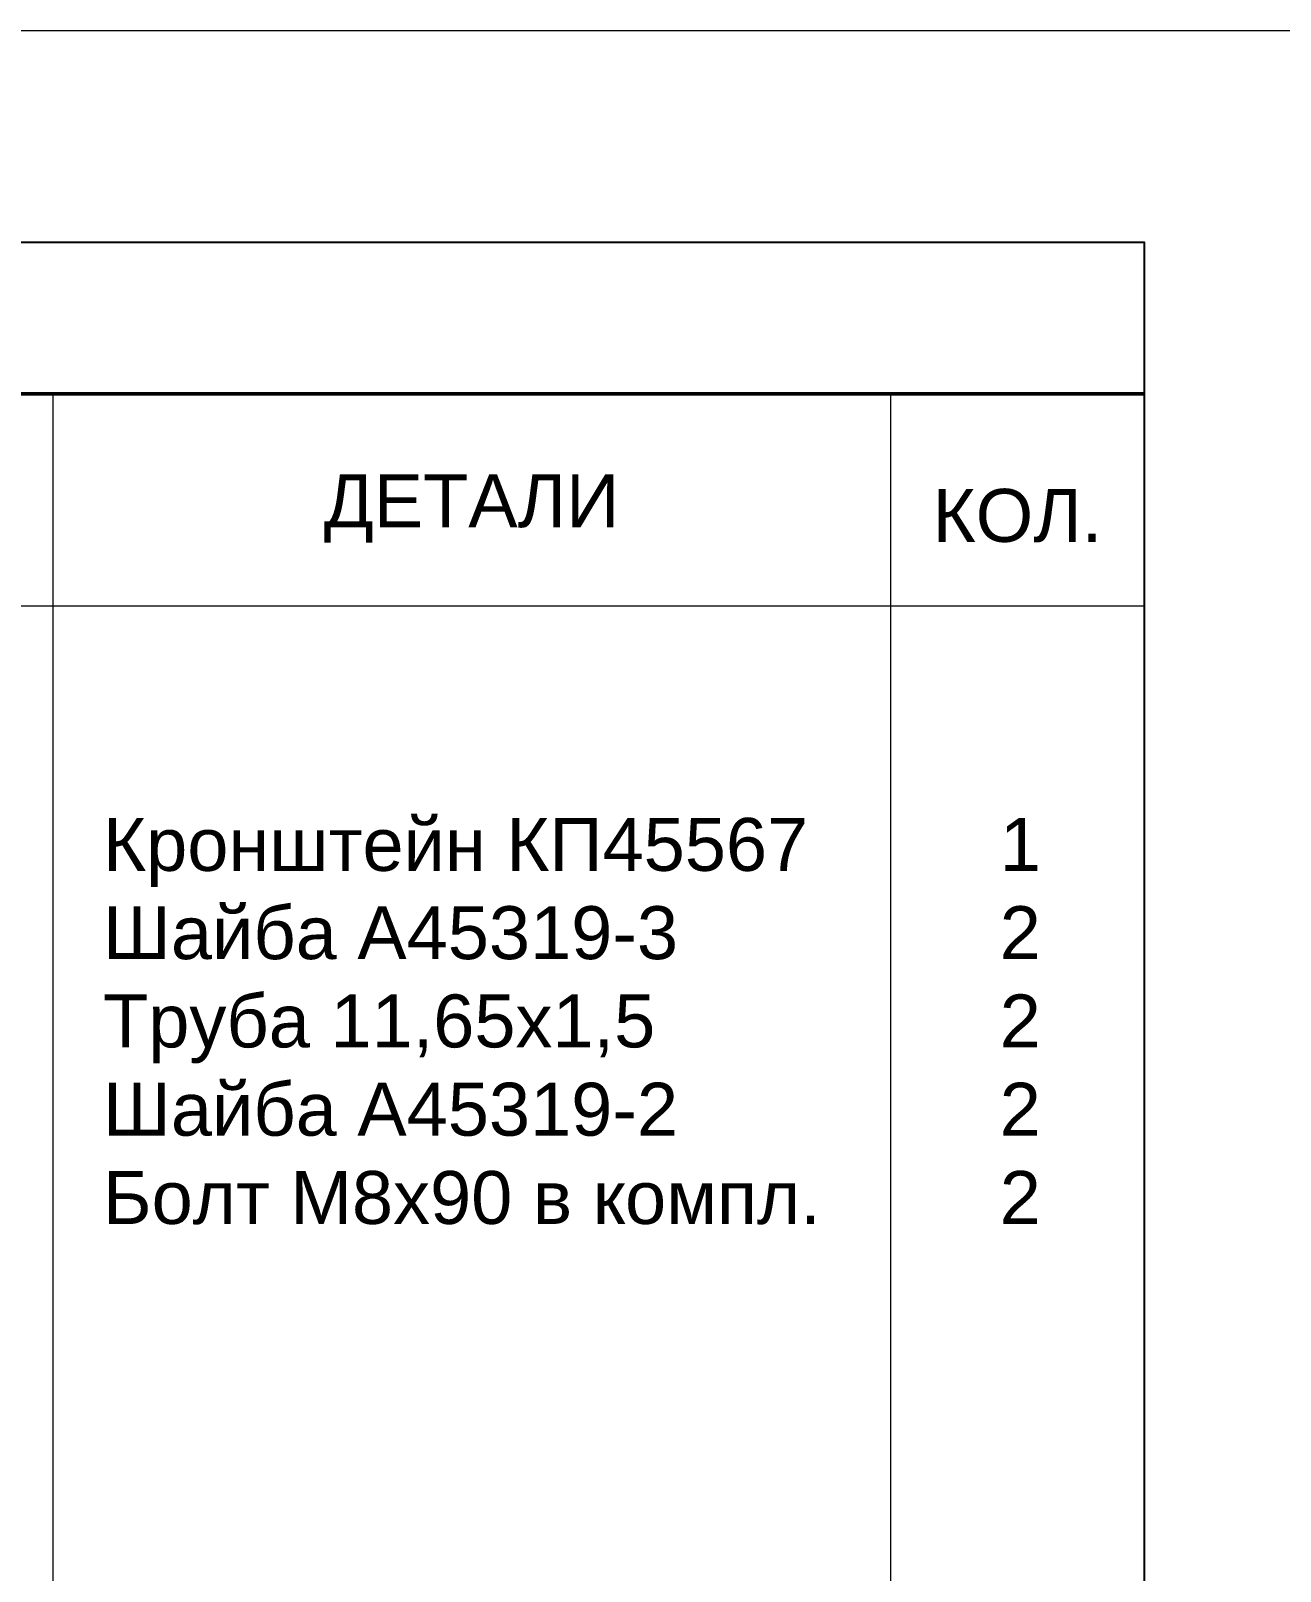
# Model space of a CAD drawing. Extents: x -37 to 4620, y -49 to 348.
# Drawn here: x 1607.4 to 1666.4, y 224.3 to 297 of the extents above; entities that cross this region are included whole.
import ezdxf

# ---------------------------------------------------------------- set-up
doc = ezdxf.new("R2010")
doc.units = 0
doc.header["$LTSCALE"] = 5
doc.layers.get('0').update_dxf_attribs({"linetype": 'CONTINUOUS', "lineweight": 30})
for name, color, linetype, lineweight in [('3', 1, 'CONTINUOUS', 20), ('Рамки', 1, 'CONTINUOUS', 15), ('Текстовый', 7, 'CONTINUOUS', 9)]:
    doc.layers.add(name, color=color, linetype=linetype, lineweight=lineweight)
doc.layers.add('Скрытые', color=14, linetype='CONTINUOUS', plot=False)
doc.styles.add('Каталожный', font='arial.ttf', dxfattribs={"height": 2.5})

msp = doc.modelspace()

# ---------------------------------------------------------------- linework, layer by layer
at = {"linetype": 'Continuous', "lineweight": 50}
msp.add_line((1495, 279.851), (1660, 279.857, 0.033), dxfattribs=at)
at = {"layer": '3', "color": 0, "linetype": 'Continuous'}
msp.add_line((1495, 269.851, -764.744), (1660, 269.851), dxfattribs=at)
at = {"layer": 'Рамки', "linetype": 'Continuous'}
msp.add_line((1608.447, 279.851), (1608.447, 245.851), dxfattribs=at)
at = {"layer": 'Рамки'}
for p, q in [((1608.447, 279.851), (1608.447, 13.351)), ((1648, 279.858), (1648, 13.351)), ((1660, 279.858), (1660, 13.351))]:
    msp.add_line(p, q, dxfattribs=at)
at = {"layer": 'Рамки', "linetype": 'Continuous'}
msp.add_lwpolyline([(1680, 297), (1470, 297), (1470, 0), (1680, 0)], close=True, dxfattribs=at)
at = {"layer": 'Скрытые', "linetype": 'Continuous'}
msp.add_lwpolyline([(1660, 10), (1660, 287), (1495, 287), (1495, 10)], close=True, dxfattribs=at)

# ---------------------------------------------------------------- texts
at = {"layer": 'Текстовый', "color": 1, "linetype": 'Continuous', "char_height": 2.5, "style": 'Каталожный'}
for s, insert, width, attachment_point in [('\\pxqc;ДЕТАЛИ', (1628.22, 274.447), 39.54688, 5), ('\\pxqc;КОЛ.', (1653.999, 274.102), 12.00247, 5), ('\\pxql;Кронштейн КП45567\\PШайба А45319-3\\PТруба 11,65х1,5\\PШайба А45319-2\\PБолт М8х90 в компл.', (1610.825, 259.835), 39.58289, 1), ('\\pxqc;1\\P2\\P2\\P2\\P2', (1648.269, 259.835), 11.7315, 1)]:
    msp.add_mtext(s, dxfattribs=dict(at, insert=insert, width=width, attachment_point=attachment_point))

doc.saveas('drawing.dxf')
